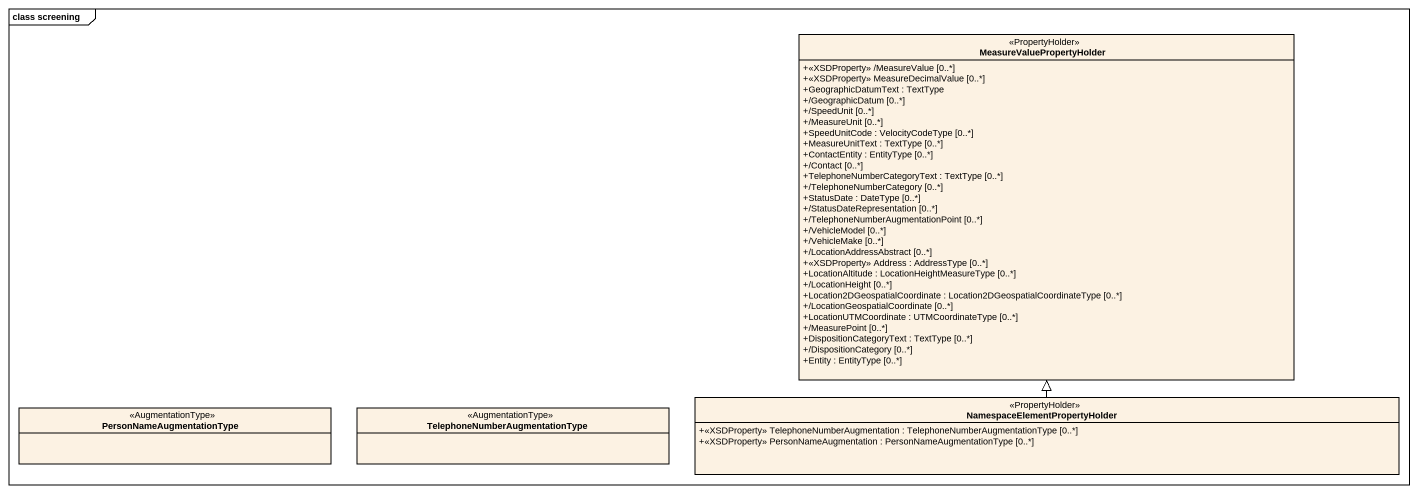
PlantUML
@startuml
mainframe class screening
hide circle
hide empty members
skinparam classAttributeIconSize 0
class MeasureValuePropertyHolder <<PropertyHolder>> {
  +<<XSDProperty>> /MeasureValue [0..*]
  +<<XSDProperty>> MeasureDecimalValue [0..*]
  +GeographicDatumText : TextType
  +/GeographicDatum [0..*]
  +/SpeedUnit [0..*]
  +/MeasureUnit [0..*]
  +SpeedUnitCode : VelocityCodeType [0..*]
  +MeasureUnitText : TextType [0..*]
  +ContactEntity : EntityType [0..*]
  +/Contact [0..*]
  +TelephoneNumberCategoryText : TextType [0..*]
  +/TelephoneNumberCategory [0..*]
  +StatusDate : DateType [0..*]
  +/StatusDateRepresentation [0..*]
  +/TelephoneNumberAugmentationPoint [0..*]
  +/VehicleModel [0..*]
  +/VehicleMake [0..*]
  +/LocationAddressAbstract [0..*]
  +<<XSDProperty>> Address : AddressType [0..*]
  +LocationAltitude : LocationHeightMeasureType [0..*]
  +/LocationHeight [0..*]
  +Location2DGeospatialCoordinate : Location2DGeospatialCoordinateType [0..*]
  +/LocationGeospatialCoordinate [0..*]
  +LocationUTMCoordinate : UTMCoordinateType [0..*]
  +/MeasurePoint [0..*]
  +DispositionCategoryText : TextType [0..*]
  +/DispositionCategory [0..*]
  +Entity : EntityType [0..*]
}
class PersonNameAugmentationType <<AugmentationType>>
class "TelephoneNumberAugmentationType" as TelephoneNumberAugmentationT <<AugmentationType>>
class "NamespaceElementPropertyHolder" as NamespaceElementPropertyHold <<PropertyHolder>> {
  +<<XSDProperty>> TelephoneNumberAugmentation : TelephoneNumberAugmentationType [0..*]
  +<<XSDProperty>> PersonNameAugmentation : PersonNameAugmentationType [0..*]
}
NamespaceElementPropertyHold -up-|> MeasureValuePropertyHolder
@enduml
